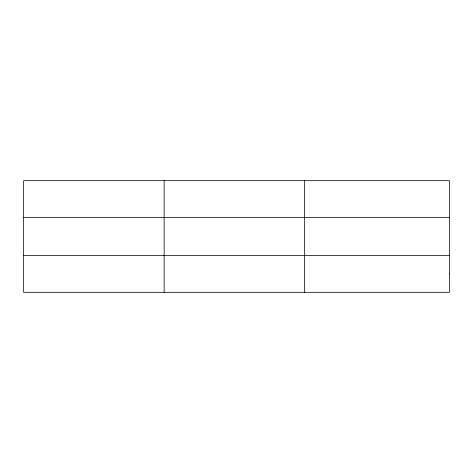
<?xml version="1.0" encoding="UTF-8"?>
<svg xmlns="http://www.w3.org/2000/svg" width="473" height="473" viewBox="0 0 473 473"><rect width="100%" height="100%" fill="white"/><g stroke="black" fill="none" stroke-linecap="round" stroke-linejoin="round"><path stroke-width="0.71" d="M164.131 292.32L164.131 180.68M304.612 292.32L304.612 180.68M23.65 217.521L449.35 217.521M23.65 255.479L449.35 255.479M449.35 273.897L449.35 292.32L23.65 292.32L23.65 180.68L449.35 180.68L449.35 273.897"/></g></svg>
